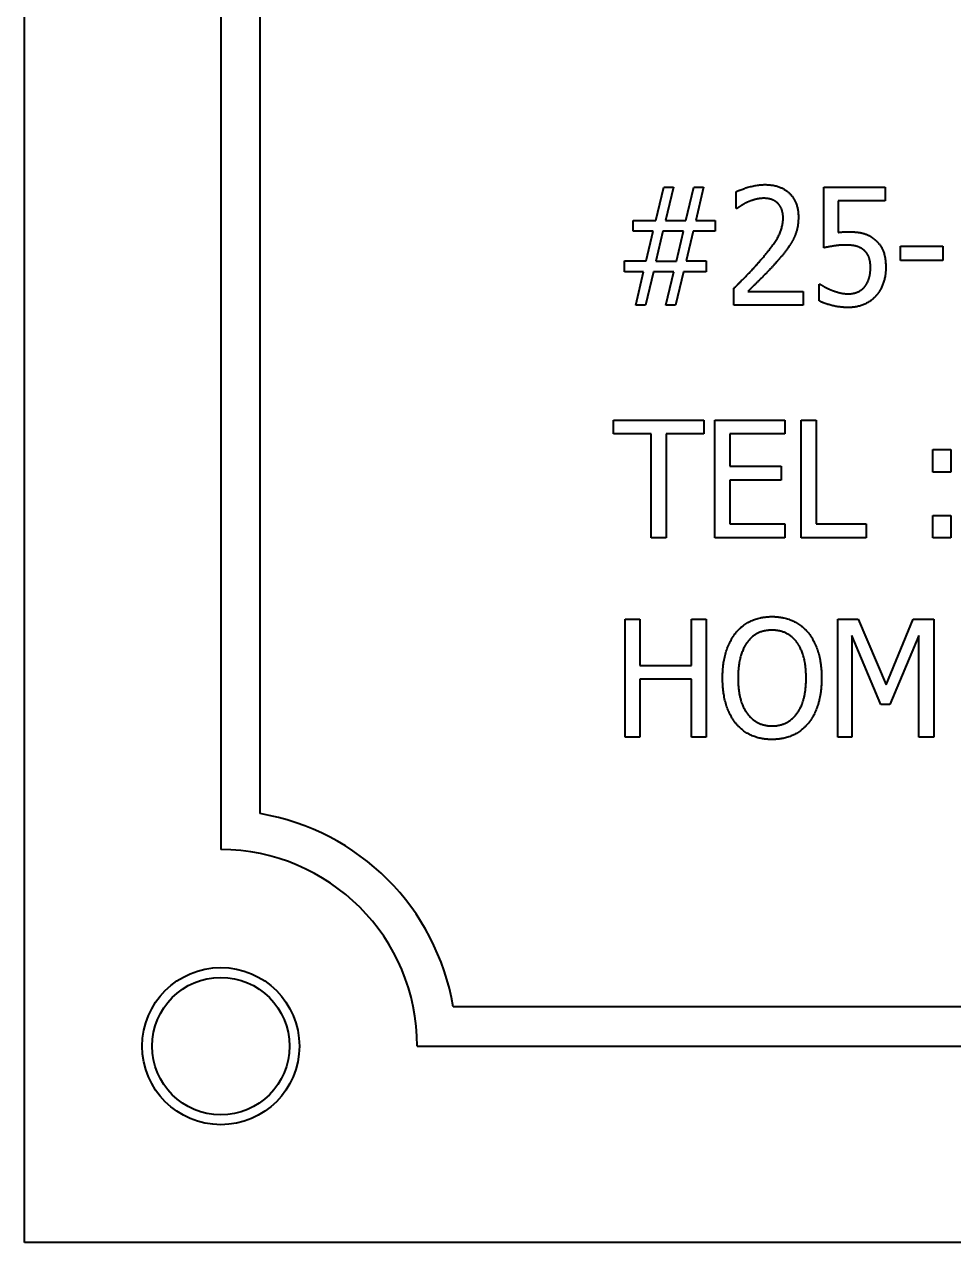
# Model space of a CAD drawing. Header units: millimetres. Extents: x 0 to 5945, y 0 to 4205.
# Drawn here: x 4305.03 to 4328.69, y 1443.81 to 1474.81 of the extents above; entities that cross this region are included whole.
import ezdxf

# ---------------------------------------------------------------- set-up
doc = ezdxf.new("R2010")
doc.units = ezdxf.units.MM
doc.header["$LTSCALE"] = 5
doc.layers.add('가시적인 것(ISO)', color=3, linetype='Continuous', lineweight=40)

msp = doc.modelspace()

# ---------------------------------------------------------------- linework, layer by layer
at = {"layer": '가시적인 것(ISO)'}
for p, q in [((4305.0316, 1443.8118), (4305.0316, 1563.8118)), ((4310.0316, 1553.8118), (4310.0316, 1453.8118)), ((4311.0316, 1454.7279), (4311.0316, 1552.8957)), ((4321.1061, 1469.8195), (4321.3055, 1470.6704)), ((4321.3055, 1470.6704), (4321.5535, 1470.6704)), ((4321.5535, 1470.6704), (4321.3517, 1469.8195)), ((4321.8719, 1469.8195), (4322.0713, 1470.6704)), ((4322.0713, 1470.6704), (4322.3193, 1470.6704)), ((4322.3193, 1470.6704), (4322.1199, 1469.8195)), ((4325.3776, 1469.1242), (4325.3776, 1470.6704)), ((4325.3776, 1470.6704), (4326.9408, 1470.6704)), ((4326.9408, 1470.6704), (4326.9408, 1470.3179)), ((4323.1507, 1470.1258), (4323.1507, 1470.5537)), ((4323.1726, 1470.1258), (4323.1507, 1470.1258)), ((4326.9408, 1470.3179), (4325.7447, 1470.3179)), ((4325.7447, 1470.3179), (4325.7447, 1469.518)), ((4320.5275, 1469.5472), (4320.5275, 1469.8195)), ((4320.5275, 1469.8195), (4321.1061, 1469.8195)), ((4321.3517, 1469.8195), (4321.8719, 1469.8195)), ((4322.1199, 1469.8195), (4322.611, 1469.8195)), ((4322.611, 1469.8195), (4322.611, 1469.5472)), ((4321.0381, 1469.5472), (4320.5275, 1469.5472)), ((4320.863, 1468.7911), (4321.0381, 1469.5472)), ((4321.2836, 1469.552), (4321.1037, 1468.7862)), ((4321.8112, 1469.552), (4321.2836, 1469.552)), ((4321.6312, 1468.7862), (4321.8112, 1469.552)), ((4322.0518, 1469.5472), (4321.8768, 1468.7911)), ((4322.611, 1469.5472), (4322.0518, 1469.5472)), ((4327.3347, 1468.8008), (4327.3347, 1469.1655)), ((4327.3347, 1469.1655), (4328.4141, 1469.1655)), ((4328.4141, 1469.1655), (4328.4141, 1468.8008)), ((4320.3039, 1468.5188), (4320.3039, 1468.7911)), ((4320.3039, 1468.7911), (4320.863, 1468.7911)), ((4321.1037, 1468.7862), (4321.6312, 1468.7862)), ((4321.8768, 1468.7911), (4322.3873, 1468.7911)), ((4322.3873, 1468.7911), (4322.3873, 1468.5188)), ((4328.4141, 1468.8008), (4327.3347, 1468.8008)), ((4320.7949, 1468.5188), (4320.3039, 1468.5188)), ((4320.5956, 1467.6704), (4320.7949, 1468.5188)), ((4321.0429, 1468.5188), (4320.8436, 1467.6704)), ((4321.5632, 1468.5188), (4321.0429, 1468.5188)), ((4321.3614, 1467.6704), (4321.5632, 1468.5188)), ((4321.8087, 1468.5188), (4321.6094, 1467.6704)), ((4322.3873, 1468.5188), (4321.8087, 1468.5188)), ((4325.2609, 1467.7773), (4325.2609, 1468.2028)), ((4325.2609, 1468.2028), (4325.2877, 1468.2028)), ((4323.0924, 1467.6704), (4323.0924, 1468.0958)), ((4323.4497, 1468.018), (4324.8525, 1468.018)), ((4324.8525, 1468.018), (4324.8525, 1467.6704)), ((4320.8436, 1467.6704), (4320.5956, 1467.6704)), ((4321.6094, 1467.6704), (4321.3614, 1467.6704)), ((4324.8525, 1467.6704), (4323.0924, 1467.6704)), ((4320.0291, 1464.3888), (4320.0291, 1464.7437)), ((4320.0291, 1464.7437), (4322.3241, 1464.7437)), ((4322.3241, 1464.7437), (4322.3241, 1464.3888)), ((4322.6086, 1461.7437), (4322.6086, 1464.7437)), ((4322.6086, 1464.7437), (4324.3906, 1464.7437)), ((4324.3906, 1464.7437), (4324.3906, 1464.3888)), ((4324.8063, 1461.7437), (4324.8063, 1464.7437)), ((4324.8063, 1464.7437), (4325.1855, 1464.7437)), ((4325.1855, 1464.7437), (4325.1855, 1462.0986)), ((4320.987, 1464.3888), (4320.0291, 1464.3888)), ((4320.987, 1461.7437), (4320.987, 1464.3888)), ((4321.3663, 1464.3888), (4321.3663, 1461.7437)), ((4322.3241, 1464.3888), (4321.3663, 1464.3888)), ((4324.3906, 1464.3888), (4322.9878, 1464.3888)), ((4322.9878, 1464.3888), (4322.9878, 1463.567)), ((4328.1564, 1463.4212), (4328.1564, 1463.9949)), ((4328.1564, 1463.9949), (4328.6134, 1463.9949)), ((4328.6134, 1463.9949), (4328.6134, 1463.4212)), ((4322.9878, 1463.567), (4324.2958, 1463.567)), ((4324.2958, 1463.567), (4324.2958, 1463.2121)), ((4324.2958, 1463.2121), (4322.9878, 1463.2121)), ((4322.9878, 1463.2121), (4322.9878, 1462.0986)), ((4328.6134, 1463.4212), (4328.1564, 1463.4212)), ((4328.1564, 1461.7437), (4328.1564, 1462.3174)), ((4328.1564, 1462.3174), (4328.6134, 1462.3174)), ((4328.6134, 1462.3174), (4328.6134, 1461.7437)), ((4322.9878, 1462.0986), (4324.3906, 1462.0986)), ((4324.3906, 1462.0986), (4324.3906, 1461.7437)), ((4325.1855, 1462.0986), (4326.457, 1462.0986)), ((4326.457, 1462.0986), (4326.457, 1461.7437)), ((4321.3663, 1461.7437), (4320.987, 1461.7437)), ((4324.3906, 1461.7437), (4322.6086, 1461.7437)), ((4326.457, 1461.7437), (4324.8063, 1461.7437)), ((4328.6134, 1461.7437), (4328.1564, 1461.7437)), ((4320.3209, 1456.6781), (4320.3209, 1459.6781)), ((4320.3209, 1459.6781), (4320.7001, 1459.6781)), ((4320.7001, 1459.6781), (4320.7001, 1458.5014)), ((4322.0105, 1458.5014), (4322.0105, 1459.6781)), ((4322.0105, 1459.6781), (4322.3898, 1459.6781)), ((4322.3898, 1459.6781), (4322.3898, 1456.6781)), ((4325.7374, 1456.6781), (4325.7374, 1459.6781)), ((4325.7374, 1459.6781), (4326.2552, 1459.6781)), ((4326.2552, 1459.6781), (4326.9651, 1458.0079)), ((4326.9651, 1458.0079), (4327.6507, 1459.6781)), ((4327.6507, 1459.6781), (4328.1783, 1459.6781)), ((4328.1783, 1459.6781), (4328.1783, 1456.6781)), ((4326.829, 1457.5046), (4326.0924, 1459.2623)), ((4326.0924, 1459.2623), (4326.0924, 1456.6781)), ((4327.799, 1459.2623), (4327.0575, 1457.5046)), ((4327.799, 1456.6781), (4327.799, 1459.2623)), ((4320.7001, 1458.5014), (4322.0105, 1458.5014)), ((4322.0105, 1458.1465), (4320.7001, 1458.1465)), ((4320.7001, 1458.1465), (4320.7001, 1456.6781)), ((4322.0105, 1456.6781), (4322.0105, 1458.1465)), ((4327.0575, 1457.5046), (4326.829, 1457.5046)), ((4320.7001, 1456.6781), (4320.3209, 1456.6781)), ((4322.3898, 1456.6781), (4322.0105, 1456.6781)), ((4326.0924, 1456.6781), (4325.7374, 1456.6781)), ((4328.1783, 1456.6781), (4327.799, 1456.6781)), ((4454.1155, 1449.8118), (4315.9477, 1449.8118)), ((4315.0316, 1448.8118), (4455.0316, 1448.8118)), ((4465.0316, 1443.8118), (4305.0316, 1443.8118))]:
    msp.add_line(p, q, dxfattribs=at)
for radius in [2, 1.75]:
    msp.add_circle((4310.0316, 1448.8118), radius, dxfattribs=at)
for radius, start, end in [(6, 9.59407, 80.40593), (5, 0, 90)]:
    msp.add_arc((4310.0316, 1448.8118), radius, start, end, dxfattribs=at)
for points in [[(4323.1507, 1470.5537), (4323.2698, 1470.6144), (4323.6928, 1470.7336), (4323.8825, 1470.7336)], [(4323.8825, 1470.7336), (4324.2812, 1470.7336), (4324.7334, 1470.2887), (4324.7334, 1469.9094)], [(4323.8557, 1470.3859), (4323.7536, 1470.3859), (4323.5445, 1470.3324), (4323.4473, 1470.2911)], [(4324.2034, 1470.2644), (4324.1377, 1470.3251), (4323.9603, 1470.3859), (4323.8557, 1470.3859)], [(4323.4473, 1470.2911), (4323.3671, 1470.2571), (4323.2188, 1470.1598), (4323.1726, 1470.1258)], [(4324.3444, 1469.8875), (4324.3444, 1470.014), (4324.269, 1470.2036), (4324.2034, 1470.2644)], [(4323.7804, 1468.8179), (4324.1061, 1469.1947), (4324.3444, 1469.6469), (4324.3444, 1469.8875)], [(4324.7334, 1469.9094), (4324.7334, 1469.732), (4324.6556, 1469.4354), (4324.5851, 1469.3089)], [(4325.7447, 1469.518), (4325.8128, 1469.5277), (4325.9489, 1469.535), (4326.0024, 1469.535)], [(4326.0024, 1469.535), (4326.2212, 1469.535), (4326.5251, 1469.4597), (4326.6637, 1469.3478)], [(4324.5851, 1469.3089), (4324.5146, 1469.1777), (4324.3152, 1468.92), (4324.2058, 1468.796)], [(4325.9392, 1469.1971), (4325.786, 1469.1971), (4325.4724, 1469.1461), (4325.3776, 1469.1242)], [(4326.4084, 1469.0585), (4326.3257, 1469.1339), (4326.0875, 1469.1971), (4325.9392, 1469.1971)], [(4326.6637, 1469.3478), (4326.8071, 1469.236), (4326.9578, 1468.8956), (4326.9578, 1468.6234)], [(4323.0924, 1468.0958), (4323.282, 1468.283), (4323.6199, 1468.6307), (4323.7804, 1468.8179)], [(4324.2058, 1468.796), (4324.0259, 1468.5893), (4323.5834, 1468.1469), (4323.4497, 1468.018)], [(4326.5689, 1468.6258), (4326.5689, 1468.7862), (4326.4862, 1468.9905), (4326.4084, 1469.0585)], [(4326.423, 1468.1371), (4326.4935, 1468.2271), (4326.5689, 1468.4653), (4326.5689, 1468.6258)], [(4326.9578, 1468.6234), (4326.9578, 1468.407), (4326.8265, 1468.0375), (4326.7074, 1467.9013)], [(4325.2877, 1468.2028), (4325.3314, 1468.1687), (4325.4967, 1468.0812), (4325.5964, 1468.0423)], [(4325.5964, 1468.0423), (4325.7082, 1468.001), (4325.8954, 1467.9548), (4326.0121, 1467.9548)], [(4326.7074, 1467.9013), (4326.5859, 1467.7652), (4326.2285, 1467.6072), (4326.0073, 1467.6072)], [(4326.0121, 1467.9548), (4326.1264, 1467.9548), (4326.3452, 1468.0423), (4326.423, 1468.1371)], [(4326.0073, 1467.6072), (4325.803, 1467.6072), (4325.4068, 1467.702), (4325.2609, 1467.7773)], [(4323.1458, 1459.3353), (4323.3112, 1459.5346), (4323.7755, 1459.7413), (4324.0624, 1459.7413)], [(4324.0624, 1459.7413), (4324.3541, 1459.7413), (4324.8209, 1459.5273), (4324.9813, 1459.3353)], [(4322.803, 1458.1781), (4322.803, 1458.5549), (4322.9805, 1459.1286), (4323.1458, 1459.3353)], [(4324.0648, 1459.3961), (4323.8582, 1459.3961), (4323.5494, 1459.2453), (4323.4303, 1459.0849)], [(4324.6969, 1459.0849), (4324.5826, 1459.2405), (4324.2642, 1459.3961), (4324.0648, 1459.3961)], [(4324.9813, 1459.3353), (4325.1442, 1459.1359), (4325.3241, 1458.5525), (4325.3241, 1458.1781)], [(4323.4303, 1459.0849), (4323.3184, 1458.9317), (4323.1969, 1458.4698), (4323.1969, 1458.1781)], [(4324.9303, 1458.1781), (4324.9303, 1458.4747), (4324.8087, 1458.9341), (4324.6969, 1459.0849)], [(4323.1434, 1457.0233), (4322.9781, 1457.2226), (4322.803, 1457.8085), (4322.803, 1458.1781)], [(4323.1969, 1458.1781), (4323.1969, 1457.5873), (4323.6685, 1456.9601), (4324.0648, 1456.9601)], [(4324.0648, 1456.9601), (4324.4611, 1456.9601), (4324.9303, 1457.5873), (4324.9303, 1458.1781)], [(4325.3241, 1458.1781), (4325.3241, 1457.8134), (4325.1491, 1457.2226), (4324.9813, 1457.0233)], [(4324.0624, 1456.6149), (4323.7731, 1456.6149), (4323.3112, 1456.8215), (4323.1434, 1457.0233)], [(4324.9813, 1457.0233), (4324.8063, 1456.8142), (4324.3419, 1456.6149), (4324.0624, 1456.6149)]]:
    msp.add_open_spline(points, degree=2, dxfattribs=at)

doc.saveas('drawing.dxf')
